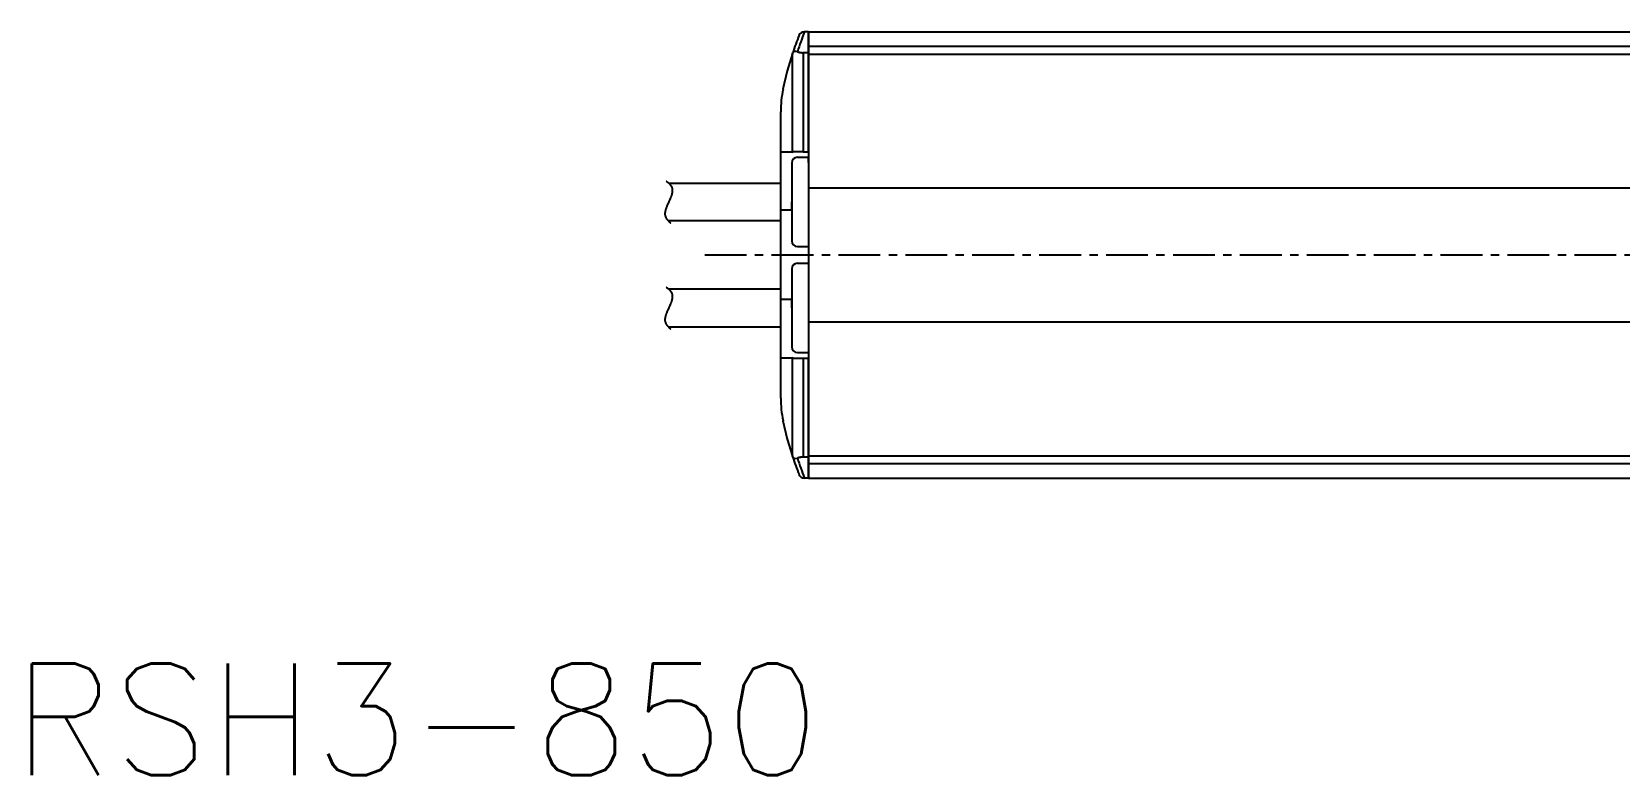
# Model space of a CAD drawing. Extents: x -708 to 684, y 159 to 576.
# Drawn here: x -677.1 to -392.4, y 158.6 to 291.8 of the extents above; entities that cross this region are included whole.
import ezdxf

# ---------------------------------------------------------------- set-up
doc = ezdxf.new("R2010")
doc.units = 0
doc.linetypes.add('CENTER', pattern=[12, 7.5, -1.5, 1.5, -1.5])
doc.layers.get('0').update_dxf_attribs({"linetype": 'CONTINUOUS'})
doc.layers.add('CENTER', color=1, linetype='CENTER')
doc.styles.get("Standard").update_dxf_attribs({"font": 'txt.shx', "height": 10})

msp = doc.modelspace()

# ---------------------------------------------------------------- linework, layer by layer
at = {"color": 7, "linetype": 'CONTINUOUS'}
for p, q in [((-538.58, 291.83), (-538.52, 291.83)), ((-537.79, 291.83), (-538.52, 291.83)), ((-537.79, 291.83), (-537.79, 211.83)), ((-537.79, 291.83), (670.21, 291.83)), ((-537.79, 288.08), (-537.79, 291.83)), ((-540.68, 287.91), (-540.64, 288.04)), ((-540.68, 270.33), (-540.68, 287.91)), ((-537.79, 288.08), (-538.74, 288.08)), ((-538.74, 288.08), (-538.74, 270.33)), ((-537.79, 289.23), (670.21, 289.23)), ((-537.79, 270.33), (-537.79, 288.08)), ((-537.79, 287.83), (670.21, 287.83)), ((-542.79, 226.18), (-542.79, 277.48)), ((-542.79, 270.27), (-542.63, 270.33)), ((-542.63, 270.33), (-540.68, 270.33)), ((-540.79, 270.25), (-540.6, 270.33)), ((-540.79, 268.33), (-540.79, 254.33)), ((-538.74, 270.33), (-540.68, 270.33)), ((-539.79, 269.33), (-537.79, 269.33)), ((-538.74, 270.33), (-537.79, 270.33)), ((-537.79, 270.33), (-537.79, 269.35)), ((-537.79, 268.4), (-537.79, 269.35)), ((-537.79, 269.33), (-537.79, 253.33)), ((-537.79, 268.4), (-537.79, 267.88)), ((-562.88, 264.68), (-542.79, 264.68)), ((-537.79, 263.83), (670.21, 263.83)), ((-540.79, 259.83), (-542.79, 259.83)), ((-540.79, 259.83), (-540.79, 261.33)), ((-562.96, 257.98), (-542.79, 257.98)), ((-539.79, 253.33), (-537.79, 253.33)), ((-540.79, 249.33), (-540.79, 235.33)), ((-539.79, 250.33), (-537.79, 250.33)), ((-537.79, 250.33), (-537.79, 234.33)), ((-562.94, 245.73), (-542.79, 245.73)), ((-540.79, 243.83), (-542.79, 243.83)), ((-540.79, 242.33), (-540.79, 243.83)), ((-537.79, 239.83), (670.21, 239.83)), ((-562.92, 238.93), (-542.79, 238.93)), ((-539.79, 234.33), (-537.79, 234.33)), ((-537.79, 235.78), (-537.79, 235.26)), ((-537.79, 235.26), (-537.79, 234.31)), ((-537.79, 234.31), (-537.79, 233.33)), ((-542.63, 233.33), (-542.79, 233.39)), ((-540.68, 233.33), (-542.63, 233.33)), ((-540.6, 233.33), (-540.79, 233.41)), ((-540.68, 215.75), (-540.68, 233.33)), ((-540.68, 233.33), (-538.74, 233.33)), ((-538.74, 233.33), (-538.74, 215.58)), ((-538.74, 233.33), (-537.79, 233.33)), ((-537.79, 215.58), (-537.79, 233.33)), ((-540.64, 215.62), (-540.68, 215.75)), ((-537.79, 215.58), (-538.74, 215.58)), ((-537.79, 215.83), (670.21, 215.83)), ((-537.79, 211.83), (-537.79, 215.58)), ((-537.79, 214.43), (670.21, 214.43)), ((-538.52, 211.83), (-538.58, 211.83)), ((-537.79, 211.83), (-538.52, 211.83)), ((-537.79, 211.83), (670.21, 211.83))]:
    msp.add_line(p, q, dxfattribs=at)
for points in [[(-540.68, 287.91), (-541.6, 284.82), (-542.38, 281.56)], [(-539.8, 288.25), (-540.01, 288.31), (-540.32, 288.31), (-540.54, 288.21), (-540.64, 288.04)], [(-542.38, 222.1), (-541.6, 218.83), (-540.68, 215.75)], [(-540.64, 215.62), (-540.6, 215.52), (-540.45, 215.39), (-540.19, 215.34), (-539.8, 215.41)]]:
    msp.add_lwpolyline(points, dxfattribs=at)
for points in [[(-539.8, 288.25, 0), (-539.79, 288.25, 0), (-539.79, 288.25, 0), (-539.78, 288.25, 0), (-539.77, 288.24, 0), (-539.76, 288.24, 0), (-539.76, 288.24, 0), (-539.75, 288.24, 0), (-539.74, 288.23, 0), (-539.74, 288.23, 0), (-539.73, 288.23, 0), (-539.72, 288.23, 0), (-539.71, 288.22, 0), (-539.7, 288.22, 0), (-539.7, 288.22, 0), (-539.69, 288.22, 0), (-539.68, 288.21, 0), (-539.67, 288.21, 0), (-539.67, 288.21, 0), (-539.66, 288.21, 0), (-539.65, 288.2, 0), (-539.64, 288.2, 0), (-539.63, 288.2, 0), (-539.63, 288.2, 0), (-539.62, 288.19, 0), (-539.61, 288.19, 0), (-539.6, 288.19, 0), (-539.6, 288.19, 0), (-539.59, 288.19, 0), (-539.58, 288.18, 0), (-539.57, 288.18, 0), (-539.56, 288.18, 0), (-539.55, 288.18, 0), (-539.55, 288.18, 0), (-539.54, 288.17, 0), (-539.53, 288.17, 0), (-539.52, 288.17, 0), (-539.51, 288.17, 0), (-539.51, 288.17, 0), (-539.5, 288.16, 0), (-539.49, 288.16, 0), (-539.48, 288.16, 0), (-539.48, 288.16, 0), (-539.47, 288.16, 0), (-539.46, 288.15, 0), (-539.45, 288.15, 0), (-539.44, 288.15, 0), (-539.43, 288.15, 0), (-539.42, 288.15, 0), (-539.42, 288.15, 0), (-539.41, 288.14, 0), (-539.4, 288.14, 0), (-539.39, 288.14, 0), (-539.38, 288.14, 0), (-539.38, 288.14, 0), (-539.37, 288.14, 0), (-539.36, 288.13, 0), (-539.35, 288.13, 0), (-539.34, 288.13, 0), (-539.33, 288.13, 0), (-539.33, 288.13, 0), (-539.32, 288.13, 0), (-539.31, 288.12, 0), (-539.3, 288.12, 0), (-539.29, 288.12, 0), (-539.28, 288.12, 0), (-539.27, 288.12, 0), (-539.27, 288.12, 0), (-539.26, 288.12, 0), (-539.25, 288.12, 0), (-539.24, 288.11, 0), (-539.23, 288.11, 0), (-539.22, 288.11, 0), (-539.22, 288.11, 0), (-539.21, 288.11, 0), (-539.2, 288.11, 0), (-539.19, 288.11, 0), (-539.18, 288.11, 0), (-539.17, 288.11, 0), (-539.16, 288.1, 0), (-539.16, 288.1, 0), (-539.15, 288.1, 0), (-539.14, 288.1, 0), (-539.13, 288.1, 0), (-539.12, 288.1, 0), (-539.11, 288.1, 0), (-539.1, 288.1, 0), (-539.1, 288.1, 0), (-539.09, 288.1, 0), (-539.08, 288.09, 0), (-539.07, 288.09, 0), (-539.06, 288.09, 0), (-539.05, 288.09, 0), (-539.04, 288.09, 0), (-539.03, 288.09, 0), (-539.03, 288.09, 0), (-539.02, 288.09, 0), (-539.01, 288.09, 0), (-539, 288.09, 0), (-538.99, 288.09, 0), (-538.98, 288.09, 0), (-538.98, 288.08, 0), (-538.97, 288.08, 0), (-538.96, 288.08, 0), (-538.95, 288.08, 0), (-538.94, 288.08, 0), (-538.93, 288.08, 0), (-538.92, 288.08, 0), (-538.91, 288.08, 0), (-538.9, 288.08, 0), (-538.9, 288.08, 0), (-538.89, 288.08, 0), (-538.88, 288.08, 0), (-538.87, 288.08, 0), (-538.86, 288.08, 0), (-538.85, 288.08, 0), (-538.84, 288.08, 0), (-538.84, 288.08, 0), (-538.83, 288.08, 0), (-538.82, 288.08, 0), (-538.81, 288.08, 0), (-538.8, 288.08, 0), (-538.79, 288.08, 0), (-538.78, 288.08, 0), (-538.77, 288.08, 0), (-538.76, 288.08, 0), (-538.76, 288.08, 0), (-538.75, 288.08, 0), (-538.74, 288.08, 0)], [(-538.74, 215.58, 0), (-538.75, 215.58, 0), (-538.76, 215.58, 0), (-538.76, 215.58, 0), (-538.77, 215.58, 0), (-538.78, 215.58, 0), (-538.79, 215.58, 0), (-538.8, 215.58, 0), (-538.81, 215.58, 0), (-538.82, 215.58, 0), (-538.83, 215.58, 0), (-538.84, 215.58, 0), (-538.84, 215.58, 0), (-538.85, 215.58, 0), (-538.86, 215.58, 0), (-538.87, 215.58, 0), (-538.88, 215.58, 0), (-538.89, 215.58, 0), (-538.9, 215.58, 0), (-538.9, 215.58, 0), (-538.91, 215.58, 0), (-538.92, 215.58, 0), (-538.93, 215.58, 0), (-538.94, 215.58, 0), (-538.95, 215.58, 0), (-538.96, 215.58, 0), (-538.97, 215.57, 0), (-538.98, 215.57, 0), (-538.98, 215.57, 0), (-538.99, 215.57, 0), (-539, 215.57, 0), (-539.01, 215.57, 0), (-539.02, 215.57, 0), (-539.03, 215.57, 0), (-539.03, 215.57, 0), (-539.04, 215.57, 0), (-539.05, 215.57, 0), (-539.06, 215.57, 0), (-539.07, 215.57, 0), (-539.08, 215.57, 0), (-539.09, 215.56, 0), (-539.1, 215.56, 0), (-539.1, 215.56, 0), (-539.11, 215.56, 0), (-539.12, 215.56, 0), (-539.13, 215.56, 0), (-539.14, 215.56, 0), (-539.15, 215.56, 0), (-539.16, 215.56, 0), (-539.16, 215.56, 0), (-539.17, 215.56, 0), (-539.18, 215.55, 0), (-539.19, 215.55, 0), (-539.2, 215.55, 0), (-539.21, 215.55, 0), (-539.22, 215.55, 0), (-539.22, 215.55, 0), (-539.23, 215.55, 0), (-539.24, 215.55, 0), (-539.25, 215.54, 0), (-539.26, 215.54, 0), (-539.27, 215.54, 0), (-539.27, 215.54, 0), (-539.28, 215.54, 0), (-539.29, 215.54, 0), (-539.3, 215.54, 0), (-539.31, 215.53, 0), (-539.32, 215.53, 0), (-539.33, 215.53, 0), (-539.33, 215.53, 0), (-539.34, 215.53, 0), (-539.35, 215.53, 0), (-539.36, 215.53, 0), (-539.37, 215.52, 0), (-539.38, 215.52, 0), (-539.38, 215.52, 0), (-539.39, 215.52, 0), (-539.4, 215.52, 0), (-539.41, 215.52, 0), (-539.42, 215.51, 0), (-539.42, 215.51, 0), (-539.43, 215.51, 0), (-539.44, 215.51, 0), (-539.45, 215.51, 0), (-539.46, 215.5, 0), (-539.47, 215.5, 0), (-539.48, 215.5, 0), (-539.48, 215.5, 0), (-539.49, 215.5, 0), (-539.5, 215.5, 0), (-539.51, 215.49, 0), (-539.51, 215.49, 0), (-539.52, 215.49, 0), (-539.53, 215.49, 0), (-539.54, 215.49, 0), (-539.55, 215.48, 0), (-539.55, 215.48, 0), (-539.56, 215.48, 0), (-539.57, 215.48, 0), (-539.58, 215.48, 0), (-539.59, 215.47, 0), (-539.6, 215.47, 0), (-539.6, 215.47, 0), (-539.61, 215.47, 0), (-539.62, 215.47, 0), (-539.63, 215.46, 0), (-539.63, 215.46, 0), (-539.64, 215.46, 0), (-539.65, 215.46, 0), (-539.66, 215.45, 0), (-539.67, 215.45, 0), (-539.67, 215.45, 0), (-539.68, 215.45, 0), (-539.69, 215.44, 0), (-539.7, 215.44, 0), (-539.7, 215.44, 0), (-539.71, 215.44, 0), (-539.72, 215.43, 0), (-539.73, 215.43, 0), (-539.74, 215.43, 0), (-539.74, 215.43, 0), (-539.75, 215.42, 0), (-539.76, 215.42, 0), (-539.76, 215.42, 0), (-539.77, 215.42, 0), (-539.78, 215.41, 0), (-539.79, 215.41, 0), (-539.79, 215.41, 0), (-539.8, 215.41, 0)]]:
    msp.add_polyline3d(points, dxfattribs=at)
at = {"color": 7}
for points in [[(-562.5, 257.51, 0), (-562.53, 257.54, 0), (-562.56, 257.57, 0), (-562.59, 257.61, 0), (-562.62, 257.63, 0), (-562.66, 257.67, 0), (-562.69, 257.7, 0), (-562.72, 257.73, 0), (-562.75, 257.76, 0), (-562.79, 257.79, 0), (-562.82, 257.82, 0), (-562.85, 257.86, 0), (-562.88, 257.89, 0), (-562.91, 257.92, 0), (-562.94, 257.96, 0), (-562.97, 257.99, 0), (-563, 258.02, 0), (-563.03, 258.06, 0), (-563.06, 258.09, 0), (-563.09, 258.13, 0), (-563.11, 258.16, 0), (-563.14, 258.2, 0), (-563.17, 258.23, 0), (-563.19, 258.27, 0), (-563.22, 258.3, 0), (-563.24, 258.34, 0), (-563.26, 258.38, 0), (-563.29, 258.41, 0), (-563.31, 258.45, 0), (-563.33, 258.49, 0), (-563.35, 258.52, 0), (-563.36, 258.56, 0), (-563.38, 258.6, 0), (-563.4, 258.64, 0), (-563.41, 258.68, 0), (-563.42, 258.72, 0), (-563.44, 258.75, 0), (-563.45, 258.8, 0), (-563.46, 258.83, 0), (-563.47, 258.87, 0), (-563.47, 258.91, 0), (-563.48, 258.95, 0), (-563.49, 259, 0), (-563.49, 259.04, 0), (-563.49, 259.08, 0), (-563.5, 259.12, 0), (-563.5, 259.16, 0), (-563.5, 259.2, 0), (-563.5, 259.24, 0), (-563.5, 259.29, 0), (-563.49, 259.33, 0), (-563.49, 259.37, 0), (-563.49, 259.41, 0), (-563.48, 259.45, 0), (-563.48, 259.5, 0), (-563.47, 259.54, 0), (-563.47, 259.58, 0), (-563.46, 259.63, 0), (-563.45, 259.67, 0), (-563.44, 259.71, 0), (-563.43, 259.76, 0), (-563.42, 259.8, 0), (-563.41, 259.85, 0), (-563.4, 259.89, 0), (-563.39, 259.94, 0), (-563.37, 259.98, 0), (-563.36, 260.02, 0), (-563.35, 260.07, 0), (-563.33, 260.12, 0), (-563.32, 260.16, 0), (-563.3, 260.2, 0), (-563.29, 260.25, 0), (-563.27, 260.3, 0), (-563.25, 260.34, 0), (-563.24, 260.39, 0), (-563.22, 260.43, 0), (-563.2, 260.48, 0), (-563.18, 260.52, 0), (-563.16, 260.57, 0), (-563.15, 260.62, 0), (-563.13, 260.66, 0), (-563.11, 260.71, 0), (-563.09, 260.75, 0), (-563.07, 260.8, 0), (-563.05, 260.84, 0), (-563.03, 260.89, 0), (-563.01, 260.94, 0), (-562.99, 260.98, 0), (-562.97, 261.03, 0), (-562.94, 261.07, 0), (-562.92, 261.12, 0), (-562.9, 261.17, 0), (-562.88, 261.21, 0), (-562.86, 261.26, 0), (-562.84, 261.31, 0), (-562.82, 261.35, 0), (-562.8, 261.4, 0), (-562.77, 261.44, 0), (-562.75, 261.49, 0), (-562.73, 261.54, 0), (-562.71, 261.58, 0), (-562.69, 261.63, 0), (-562.67, 261.67, 0), (-562.65, 261.72, 0), (-562.63, 261.76, 0), (-562.61, 261.81, 0), (-562.59, 261.86, 0), (-562.57, 261.9, 0), (-562.55, 261.95, 0), (-562.53, 261.99, 0), (-562.51, 262.04, 0), (-562.49, 262.08, 0), (-562.47, 262.13, 0), (-562.46, 262.17, 0), (-562.44, 262.22, 0), (-562.42, 262.26, 0), (-562.4, 262.31, 0), (-562.39, 262.35, 0), (-562.37, 262.4, 0), (-562.36, 262.44, 0), (-562.34, 262.49, 0), (-562.33, 262.53, 0), (-562.31, 262.57, 0), (-562.3, 262.62, 0), (-562.28, 262.66, 0), (-562.27, 262.7, 0), (-562.26, 262.75, 0), (-562.25, 262.79, 0), (-562.24, 262.83, 0), (-562.23, 262.88, 0), (-562.22, 262.92, 0), (-562.21, 262.96, 0), (-562.2, 263, 0), (-562.2, 263.05, 0), (-562.19, 263.09, 0), (-562.18, 263.13, 0), (-562.18, 263.17, 0), (-562.17, 263.21, 0), (-562.17, 263.25, 0), (-562.17, 263.29, 0), (-562.17, 263.33, 0), (-562.17, 263.38, 0), (-562.17, 263.42, 0), (-562.17, 263.45, 0), (-562.17, 263.49, 0), (-562.17, 263.53, 0), (-562.18, 263.57, 0), (-562.18, 263.61, 0), (-562.19, 263.65, 0), (-562.2, 263.69, 0), (-562.2, 263.73, 0), (-562.21, 263.76, 0), (-562.22, 263.8, 0), (-562.23, 263.84, 0), (-562.25, 263.88, 0), (-562.26, 263.91, 0), (-562.27, 263.95, 0), (-562.29, 263.99, 0), (-562.31, 264.02, 0), (-562.33, 264.06, 0), (-562.35, 264.09, 0), (-562.37, 264.13, 0), (-562.39, 264.16, 0), (-562.41, 264.2, 0), (-562.44, 264.23, 0), (-562.46, 264.26, 0), (-562.49, 264.3, 0), (-562.52, 264.33, 0), (-562.54, 264.36, 0), (-562.57, 264.39, 0), (-562.6, 264.43, 0), (-562.63, 264.46, 0), (-562.66, 264.49, 0), (-562.7, 264.52, 0), (-562.73, 264.55, 0), (-562.76, 264.58, 0), (-562.8, 264.61, 0), (-562.83, 264.64, 0), (-562.87, 264.67, 0), (-562.9, 264.7, 0), (-562.94, 264.73, 0), (-562.97, 264.76, 0), (-563.01, 264.79, 0), (-563.04, 264.81, 0), (-563.08, 264.84, 0), (-563.12, 264.87, 0), (-563.15, 264.89, 0), (-563.19, 264.92, 0), (-563.23, 264.95, 0), (-563.26, 264.97, 0), (-563.3, 265, 0), (-563.34, 265.02, 0)], [(-562.5, 238.51, 0), (-562.53, 238.54, 0), (-562.56, 238.57, 0), (-562.59, 238.6, 0), (-562.62, 238.63, 0), (-562.66, 238.67, 0), (-562.69, 238.7, 0), (-562.72, 238.73, 0), (-562.75, 238.76, 0), (-562.79, 238.79, 0), (-562.82, 238.82, 0), (-562.85, 238.86, 0), (-562.88, 238.89, 0), (-562.91, 238.92, 0), (-562.94, 238.96, 0), (-562.97, 238.99, 0), (-563, 239.02, 0), (-563.03, 239.06, 0), (-563.06, 239.09, 0), (-563.09, 239.13, 0), (-563.11, 239.16, 0), (-563.14, 239.2, 0), (-563.17, 239.23, 0), (-563.19, 239.27, 0), (-563.22, 239.3, 0), (-563.24, 239.34, 0), (-563.26, 239.38, 0), (-563.29, 239.41, 0), (-563.31, 239.45, 0), (-563.33, 239.49, 0), (-563.35, 239.53, 0), (-563.36, 239.56, 0), (-563.38, 239.6, 0), (-563.4, 239.64, 0), (-563.41, 239.68, 0), (-563.42, 239.72, 0), (-563.44, 239.75, 0), (-563.45, 239.79, 0), (-563.46, 239.83, 0), (-563.47, 239.87, 0), (-563.47, 239.91, 0), (-563.48, 239.96, 0), (-563.49, 240, 0), (-563.49, 240.04, 0), (-563.49, 240.08, 0), (-563.5, 240.12, 0), (-563.5, 240.16, 0), (-563.5, 240.2, 0), (-563.5, 240.24, 0), (-563.5, 240.28, 0), (-563.49, 240.33, 0), (-563.49, 240.37, 0), (-563.49, 240.41, 0), (-563.48, 240.46, 0), (-563.48, 240.5, 0), (-563.47, 240.54, 0), (-563.47, 240.58, 0), (-563.46, 240.63, 0), (-563.45, 240.67, 0), (-563.44, 240.72, 0), (-563.43, 240.76, 0), (-563.42, 240.8, 0), (-563.41, 240.85, 0), (-563.4, 240.89, 0), (-563.39, 240.94, 0), (-563.37, 240.98, 0), (-563.36, 241.03, 0), (-563.35, 241.07, 0), (-563.33, 241.12, 0), (-563.32, 241.16, 0), (-563.3, 241.21, 0), (-563.29, 241.25, 0), (-563.27, 241.3, 0), (-563.25, 241.34, 0), (-563.24, 241.39, 0), (-563.22, 241.43, 0), (-563.2, 241.48, 0), (-563.18, 241.52, 0), (-563.16, 241.57, 0), (-563.15, 241.62, 0), (-563.13, 241.66, 0), (-563.11, 241.71, 0), (-563.09, 241.75, 0), (-563.07, 241.8, 0), (-563.05, 241.84, 0), (-563.03, 241.89, 0), (-563.01, 241.94, 0), (-562.99, 241.98, 0), (-562.97, 242.03, 0), (-562.94, 242.07, 0), (-562.92, 242.12, 0), (-562.9, 242.17, 0), (-562.88, 242.21, 0), (-562.86, 242.26, 0), (-562.84, 242.31, 0), (-562.82, 242.35, 0), (-562.8, 242.4, 0), (-562.77, 242.44, 0), (-562.75, 242.49, 0), (-562.73, 242.53, 0), (-562.71, 242.58, 0), (-562.69, 242.63, 0), (-562.67, 242.67, 0), (-562.65, 242.72, 0), (-562.63, 242.76, 0), (-562.61, 242.81, 0), (-562.59, 242.86, 0), (-562.57, 242.9, 0), (-562.55, 242.95, 0), (-562.53, 242.99, 0), (-562.51, 243.04, 0), (-562.49, 243.08, 0), (-562.47, 243.13, 0), (-562.46, 243.17, 0), (-562.44, 243.22, 0), (-562.42, 243.26, 0), (-562.4, 243.31, 0), (-562.39, 243.35, 0), (-562.37, 243.4, 0), (-562.36, 243.44, 0), (-562.34, 243.49, 0), (-562.33, 243.53, 0), (-562.31, 243.57, 0), (-562.3, 243.62, 0), (-562.28, 243.66, 0), (-562.27, 243.7, 0), (-562.26, 243.75, 0), (-562.25, 243.79, 0), (-562.24, 243.83, 0), (-562.23, 243.88, 0), (-562.22, 243.92, 0), (-562.21, 243.96, 0), (-562.2, 244, 0), (-562.2, 244.05, 0), (-562.19, 244.09, 0), (-562.18, 244.13, 0), (-562.18, 244.17, 0), (-562.17, 244.21, 0), (-562.17, 244.25, 0), (-562.17, 244.29, 0), (-562.17, 244.33, 0), (-562.17, 244.38, 0), (-562.17, 244.41, 0), (-562.17, 244.46, 0), (-562.17, 244.49, 0), (-562.17, 244.53, 0), (-562.18, 244.57, 0), (-562.18, 244.61, 0), (-562.19, 244.65, 0), (-562.2, 244.69, 0), (-562.2, 244.73, 0), (-562.21, 244.76, 0), (-562.22, 244.8, 0), (-562.23, 244.84, 0), (-562.25, 244.88, 0), (-562.26, 244.91, 0), (-562.27, 244.95, 0), (-562.29, 244.99, 0), (-562.31, 245.02, 0), (-562.33, 245.06, 0), (-562.35, 245.09, 0), (-562.37, 245.13, 0), (-562.39, 245.16, 0), (-562.41, 245.2, 0), (-562.44, 245.23, 0), (-562.46, 245.26, 0), (-562.49, 245.3, 0), (-562.52, 245.33, 0), (-562.54, 245.36, 0), (-562.57, 245.4, 0), (-562.6, 245.43, 0), (-562.63, 245.46, 0), (-562.66, 245.49, 0), (-562.7, 245.52, 0), (-562.73, 245.55, 0), (-562.76, 245.58, 0), (-562.8, 245.61, 0), (-562.83, 245.64, 0), (-562.87, 245.67, 0), (-562.9, 245.7, 0), (-562.94, 245.73, 0), (-562.97, 245.76, 0), (-563.01, 245.78, 0), (-563.04, 245.81, 0), (-563.08, 245.84, 0), (-563.12, 245.87, 0), (-563.15, 245.89, 0), (-563.19, 245.92, 0), (-563.23, 245.95, 0), (-563.26, 245.97, 0), (-563.3, 246, 0), (-563.34, 246.02, 0)]]:
    msp.add_polyline3d(points, dxfattribs=at)
at = {"color": 7, "linetype": 'CONTINUOUS'}
for centre, radius, start, end in [((-483.63, 269.33), 60, 158.6289, 161.8332), ((-483.63, 270.2), 59, 158.4891, 162.1774), ((-538.58, 290.83), 1, 90, 158.6289), ((-522.79, 277.48), 20, 168.2428, 180), ((-539.79, 268.33), 1, 90, 180), ((-539.79, 254.33), 1, 180, 270), ((-539.79, 249.33), 1, 90, 180), ((-539.79, 235.33), 1, 180, 270), ((-522.79, 226.18), 20, 180, 191.7572), ((-483.63, 234.33), 60, 198.1668, 201.3711), ((-483.63, 233.46), 59, 197.8226, 201.5109), ((-538.58, 212.83), 1, 201.3711, 270)]:
    msp.add_arc(centre, radius, start, end, dxfattribs=at)
at = {"layer": 'CENTER', "color": 1, "linetype": 'CENTER'}
msp.add_line((-556.42, 251.83), (681.43, 251.83), dxfattribs=at)

# ---------------------------------------------------------------- texts
msp.add_text('RSH3-850', height=20).set_placement((-680.56, 158.57))

doc.saveas('drawing.dxf')
